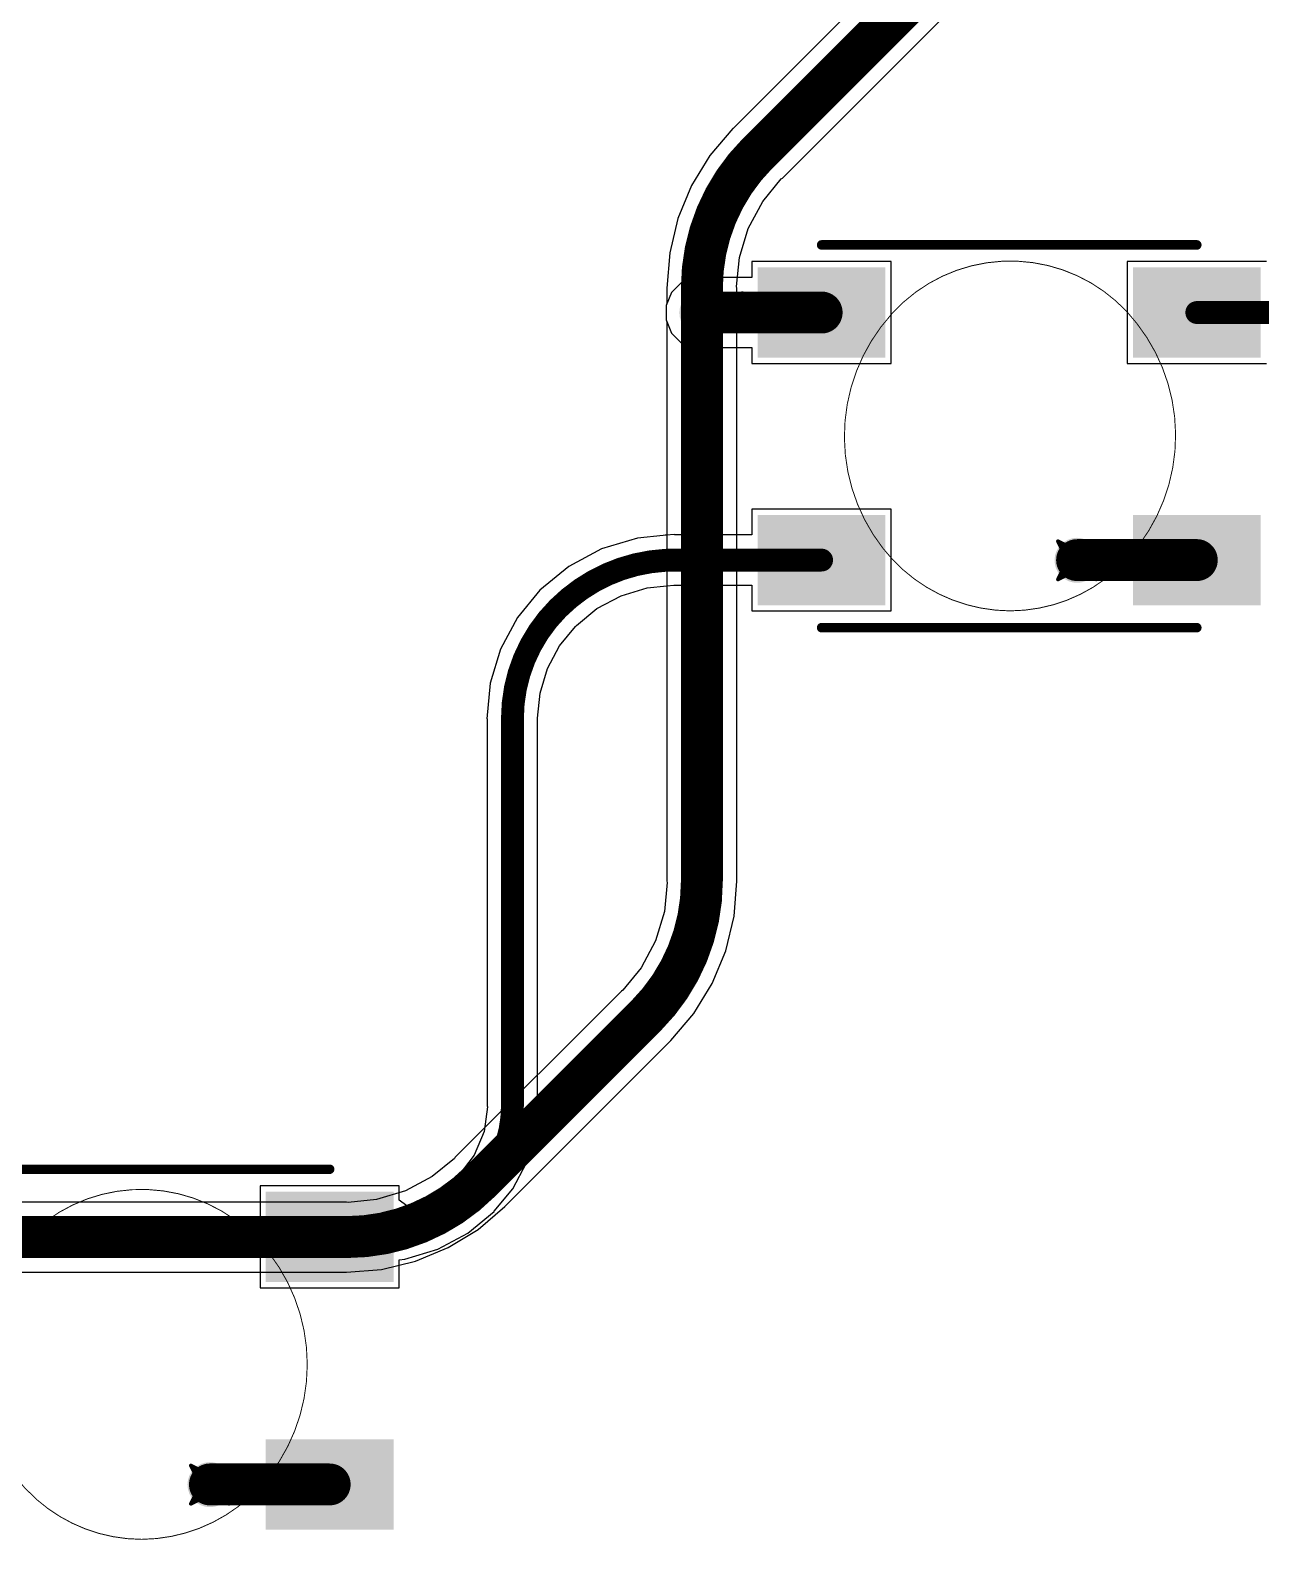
# Model space of a CAD drawing. Header units: inches. Extents: x -11 to 1110, y -7 to 455.
# Drawn here: x 616.1 to 632.5, y 239.75 to 259.88 of the extents above; entities that cross this region are included whole.
import ezdxf

# ---------------------------------------------------------------- set-up
doc = ezdxf.new("R2010")
doc.units = ezdxf.units.IN
for name, color, linetype in [('Bottom Layer', 5, 'Continuous'), ('Drill Drawing', 1, 'Continuous'), ('Mechanical 7', 56, 'Continuous'), ('Top Layer', 1, 'Continuous'), ('Top Overlay', 2, 'Continuous'), ('Top Paste', 8, 'Continuous'), ('Top Solder', 216, 'Continuous'), ('Via Holes', 16, 'Continuous')]:
    doc.layers.add(name, color=color, linetype=linetype)

msp = doc.modelspace()

# ---------------------------------------------------------------- hatches: boundary and pattern name
at = {"layer": 'Bottom Layer'}
h = msp.add_hatch(color=5, dxfattribs=at)
edge = h.paths.add_edge_path()
edge.add_arc((625.054, 256.11), 0.3, 0, 360)
h = msp.add_hatch(color=5, dxfattribs=at)
edge = h.paths.add_edge_path()
edge.add_arc((630.054, 252.81), 0.3, 0, 360)
h = msp.add_hatch(color=5, dxfattribs=at)
edge = h.paths.add_edge_path()
edge.add_arc((618.498, 240.489), 0.3, 0, 360)
at = {"layer": 'Top Layer'}
for points in [[(625.9, 256.613), (627.4, 256.613), (627.4, 255.613), (625.9, 255.613)], [(632.4, 255.613), (630.9, 255.613), (630.9, 256.613), (632.4, 256.613)], [(625.9, 253.313), (627.4, 253.313), (627.4, 252.313), (625.9, 252.313)], [(630.9, 253.313), (632.4, 253.313), (632.4, 252.313), (630.9, 252.313)], [(620.843, 243.292), (619.343, 243.292), (619.343, 244.292), (620.843, 244.292)], [(619.343, 240.992), (620.843, 240.992), (620.843, 239.992), (619.343, 239.992)]]:
    msp.add_hatch(color=1, dxfattribs=at).paths.add_polyline_path(points)
h = msp.add_hatch(color=1, dxfattribs=at)
edge = h.paths.add_edge_path()
edge.add_arc((625.054, 256.11), 0.3, 0, 360)
h = msp.add_hatch(color=1, dxfattribs=at)
edge = h.paths.add_edge_path()
edge.add_arc((630.054, 252.81), 0.3, 0, 360)
h = msp.add_hatch(color=1, dxfattribs=at)
edge = h.paths.add_edge_path()
edge.add_arc((618.498, 240.489), 0.3, 0, 360)
at = {"layer": 'Top Paste'}
for points in [[(625.9, 256.613), (627.4, 256.613), (627.4, 255.613), (625.9, 255.613)], [(632.4, 255.613), (630.9, 255.613), (630.9, 256.613), (632.4, 256.613)], [(625.9, 253.313), (627.4, 253.313), (627.4, 252.313), (625.9, 252.313)], [(630.9, 253.313), (632.4, 253.313), (632.4, 252.313), (630.9, 252.313)], [(620.843, 243.292), (619.343, 243.292), (619.343, 244.292), (620.843, 244.292)], [(619.343, 240.992), (620.843, 240.992), (620.843, 239.992), (619.343, 239.992)]]:
    msp.add_hatch(color=8, dxfattribs=at).paths.add_polyline_path(points)
at = {"layer": 'Top Solder'}
for points in [[(625.798, 256.715), (627.501, 256.715), (627.501, 255.512), (625.798, 255.512)], [(632.501, 255.512), (630.798, 255.512), (630.798, 256.715), (632.501, 256.715)], [(625.798, 253.415), (627.501, 253.415), (627.501, 252.212), (625.798, 252.212)], [(630.798, 253.415), (632.501, 253.415), (632.501, 252.212), (630.798, 252.212)], [(620.945, 243.191), (619.242, 243.191), (619.242, 244.394), (620.945, 244.394)], [(619.242, 241.094), (620.945, 241.094), (620.945, 239.891), (619.242, 239.891)]]:
    msp.add_hatch(color=216, dxfattribs=at).paths.add_polyline_path(points)
at = {"layer": 'Via Holes'}
h = msp.add_hatch(color=7, dxfattribs=at)
edge = h.paths.add_edge_path()
edge.add_arc((625.054, 256.11), 0.15, 0, 360)
h = msp.add_hatch(color=7, dxfattribs=at)
edge = h.paths.add_edge_path()
edge.add_arc((630.054, 252.81), 0.15, 0, 360)
h = msp.add_hatch(color=7, dxfattribs=at)
edge = h.paths.add_edge_path()
edge.add_arc((618.498, 240.489), 0.15, 0, 360)

# ---------------------------------------------------------------- linework, layer by layer
at = {"layer": 'Bottom Layer'}
for p, q in [((632.455, 265.551), (625.469, 258.564)), ((626.128, 257.905), (633.114, 264.892)), ((625.468, 258.565), (625.162, 258.206)), ((625.469, 258.564), (625.468, 258.565)), ((625.162, 258.206), (624.915, 257.804)), ((624.915, 257.804), (624.735, 257.368)), ((625.865, 257.594), (626.11, 257.893)), ((626.11, 257.893), (626.128, 257.905)), ((625.672, 257.235), (625.865, 257.594)), ((624.735, 257.368), (624.625, 256.909)), ((625.554, 256.845), (625.672, 257.235)), ((624.625, 256.909), (624.588, 256.439)), ((625.516, 256.46), (625.554, 256.845)), ((624.588, 256.439), (624.588, 256.439)), ((624.588, 256.439), (624.588, 256.233)), ((625.52, 256.439), (625.516, 256.46)), ((625.52, 256.233), (625.52, 256.439)), ((624.588, 256.233), (624.576, 256.205)), ((624.576, 256.205), (624.576, 256.015)), ((625.532, 256.205), (625.52, 256.233)), ((625.532, 256.015), (625.532, 256.205)), ((624.576, 256.015), (624.588, 255.987)), ((624.588, 255.987), (624.588, 248.535)), ((625.52, 255.987), (625.532, 256.015)), ((625.52, 248.535), (625.52, 255.987)), ((624.592, 248.514), (624.554, 248.13)), ((624.588, 248.535), (624.592, 248.514)), ((625.484, 248.065), (625.521, 248.535)), ((625.521, 248.535), (625.52, 248.535)), ((624.554, 248.13), (624.436, 247.739)), ((625.374, 247.606), (625.484, 248.065)), ((624.436, 247.739), (624.244, 247.38)), ((625.193, 247.17), (625.374, 247.606)), ((624.244, 247.38), (623.999, 247.081)), ((624.947, 246.768), (625.193, 247.17)), ((623.981, 247.069), (621.767, 244.855)), ((623.999, 247.081), (623.981, 247.069)), ((624.64, 246.409), (624.947, 246.768)), ((622.426, 244.196), (624.64, 246.41)), ((624.64, 246.41), (624.64, 246.41)), ((624.64, 246.41), (624.64, 246.409)), ((621.755, 244.838), (621.46, 244.595)), ((621.767, 244.855), (621.755, 244.838)), ((621.46, 244.595), (621.105, 244.405)), ((620.719, 244.288), (620.338, 244.251)), ((621.105, 244.405), (620.719, 244.288)), ((620.318, 244.255), (613.691, 244.255)), ((620.338, 244.251), (620.318, 244.255)), ((622.071, 243.892), (622.427, 244.196)), ((622.427, 244.196), (622.426, 244.196)), ((621.672, 243.648), (622.071, 243.892)), ((621.239, 243.468), (621.672, 243.648)), ((613.621, 243.323), (620.318, 243.323)), ((620.318, 243.322), (620.784, 243.359)), ((620.318, 243.323), (620.318, 243.322)), ((620.784, 243.359), (621.239, 243.468))]:
    msp.add_line(p, q, dxfattribs=at)
for points in [[(625.798, 258.235, 0.559, 0.559, 0), (632.785, 265.221, 0.559, 0.559, 0)], [(625.054, 256.439, 0.559, 0.559, -0.198912), (625.798, 258.235, 0.559, 0.559, 0)], [(625.054, 256.11, 0.559, 0.559, 0), (625.054, 256.439, 0.559, 0.559, 0)], [(625.054, 248.535, 0.559, 0.559, 0), (625.054, 256.11, 0.559, 0.559, 0)], [(625.054, 248.535, 0.559, 0.559, -0.198912), (624.31, 246.739, 0.559, 0.559, 0)], [(622.097, 244.526, 0.559, 0.559, 0), (624.31, 246.739, 0.559, 0.559, 0)], [(622.097, 244.526, 0.559, 0.559, -0.198912), (620.318, 243.789, 0.559, 0.559, 0)], [(613.498, 243.789, 0.559, 0.559, 0), (620.318, 243.789, 0.559, 0.559, 0)]]:
    msp.add_lwpolyline(points, format="xyseb", dxfattribs=at)
for points in [[(625.658, 258.235, 0.279, 0.279, 1), (625.938, 258.235, 0.279, 0.279, 1)], [(625.658, 258.235, 0.279, 0.279, 1), (625.938, 258.235, 0.279, 0.279, 1)], [(624.915, 256.439, 0.279, 0.279, 1), (625.194, 256.439, 0.279, 0.279, 1)], [(624.915, 256.439, 0.279, 0.279, 1), (625.194, 256.439, 0.279, 0.279, 1)], [(624.915, 256.11, 0.279, 0.279, 1), (625.194, 256.11, 0.279, 0.279, 1)], [(624.915, 256.11, 0.279, 0.279, 1), (625.194, 256.11, 0.279, 0.279, 1)], [(624.915, 248.535, 0.279, 0.279, 1), (625.194, 248.535, 0.279, 0.279, 1)], [(624.915, 248.535, 0.279, 0.279, 1), (625.194, 248.535, 0.279, 0.279, 1)], [(624.171, 246.739, 0.279, 0.279, 1), (624.45, 246.739, 0.279, 0.279, 1)], [(624.171, 246.739, 0.279, 0.279, 1), (624.45, 246.739, 0.279, 0.279, 1)], [(621.957, 244.526, 0.279, 0.279, 1), (622.236, 244.526, 0.279, 0.279, 1)], [(621.957, 244.526, 0.279, 0.279, 1), (622.236, 244.526, 0.279, 0.279, 1)], [(620.178, 243.789, 0.279, 0.279, 1), (620.457, 243.789, 0.279, 0.279, 1)], [(620.178, 243.789, 0.279, 0.279, 1), (620.457, 243.789, 0.279, 0.279, 1)]]:
    msp.add_lwpolyline(points, format="xyseb", close=True, dxfattribs=at)
at = {"layer": 'Drill Drawing'}
for points in [[(624.8, 256.364, 0.0508, 0.0508, 0), (625.054, 256.237, 0.0508, 0.0508, 0)], [(624.8, 256.364, 0.0508, 0.0508, 0), (624.927, 256.11, 0.0508, 0.0508, 0)], [(625.054, 256.237, 0.0508, 0.0508, 0), (625.308, 256.364, 0.0508, 0.0508, 0)], [(625.181, 256.11, 0.0508, 0.0508, 0), (625.308, 256.364, 0.0508, 0.0508, 0)], [(624.8, 255.856, 0.0508, 0.0508, 0), (624.927, 256.11, 0.0508, 0.0508, 0)], [(624.8, 255.856, 0.0508, 0.0508, 0), (625.054, 255.983, 0.0508, 0.0508, 0)], [(625.054, 255.983, 0.0508, 0.0508, 0), (625.308, 255.856, 0.0508, 0.0508, 0)], [(625.181, 256.11, 0.0508, 0.0508, 0), (625.308, 255.856, 0.0508, 0.0508, 0)], [(629.8, 253.064, 0.0508, 0.0508, 0), (630.054, 252.937, 0.0508, 0.0508, 0)], [(629.8, 253.064, 0.0508, 0.0508, 0), (629.927, 252.81, 0.0508, 0.0508, 0)], [(630.054, 252.937, 0.0508, 0.0508, 0), (630.308, 253.064, 0.0508, 0.0508, 0)], [(630.181, 252.81, 0.0508, 0.0508, 0), (630.308, 253.064, 0.0508, 0.0508, 0)], [(629.8, 252.556, 0.0508, 0.0508, 0), (629.927, 252.81, 0.0508, 0.0508, 0)], [(630.181, 252.81, 0.0508, 0.0508, 0), (630.308, 252.556, 0.0508, 0.0508, 0)], [(629.8, 252.556, 0.0508, 0.0508, 0), (630.054, 252.683, 0.0508, 0.0508, 0)], [(630.054, 252.683, 0.0508, 0.0508, 0), (630.308, 252.556, 0.0508, 0.0508, 0)], [(618.244, 240.743, 0.0508, 0.0508, 0), (618.498, 240.616, 0.0508, 0.0508, 0)], [(618.244, 240.743, 0.0508, 0.0508, 0), (618.371, 240.489, 0.0508, 0.0508, 0)], [(618.498, 240.616, 0.0508, 0.0508, 0), (618.752, 240.743, 0.0508, 0.0508, 0)], [(618.625, 240.489, 0.0508, 0.0508, 0), (618.752, 240.743, 0.0508, 0.0508, 0)], [(618.244, 240.235, 0.0508, 0.0508, 0), (618.371, 240.489, 0.0508, 0.0508, 0)], [(618.625, 240.489, 0.0508, 0.0508, 0), (618.752, 240.235, 0.0508, 0.0508, 0)], [(618.244, 240.235, 0.0508, 0.0508, 0), (618.498, 240.362, 0.0508, 0.0508, 0)], [(618.498, 240.362, 0.0508, 0.0508, 0), (618.752, 240.235, 0.0508, 0.0508, 0)]]:
    msp.add_lwpolyline(points, format="xyseb", dxfattribs=at)
for points in [[(624.788, 256.364, 0.0254, 0.0254, 1), (624.813, 256.364, 0.0254, 0.0254, 1)], [(624.788, 256.364, 0.0254, 0.0254, 1), (624.813, 256.364, 0.0254, 0.0254, 1)], [(625.296, 256.364, 0.0254, 0.0254, 1), (625.321, 256.364, 0.0254, 0.0254, 1)], [(625.296, 256.364, 0.0254, 0.0254, 1), (625.321, 256.364, 0.0254, 0.0254, 1)], [(625.042, 256.237, 0.0254, 0.0254, 1), (625.067, 256.237, 0.0254, 0.0254, 1)], [(625.042, 256.237, 0.0254, 0.0254, 1), (625.067, 256.237, 0.0254, 0.0254, 1)], [(624.915, 256.11, 0.0254, 0.0254, 1), (624.94, 256.11, 0.0254, 0.0254, 1)], [(624.915, 256.11, 0.0254, 0.0254, 1), (624.94, 256.11, 0.0254, 0.0254, 1)], [(625.042, 255.983, 0.0254, 0.0254, 1), (625.067, 255.983, 0.0254, 0.0254, 1)], [(625.042, 255.983, 0.0254, 0.0254, 1), (625.067, 255.983, 0.0254, 0.0254, 1)], [(625.169, 256.11, 0.0254, 0.0254, 1), (625.194, 256.11, 0.0254, 0.0254, 1)], [(625.169, 256.11, 0.0254, 0.0254, 1), (625.194, 256.11, 0.0254, 0.0254, 1)], [(624.788, 255.856, 0.0254, 0.0254, 1), (624.813, 255.856, 0.0254, 0.0254, 1)], [(624.788, 255.856, 0.0254, 0.0254, 1), (624.813, 255.856, 0.0254, 0.0254, 1)], [(625.296, 255.856, 0.0254, 0.0254, 1), (625.321, 255.856, 0.0254, 0.0254, 1)], [(625.296, 255.856, 0.0254, 0.0254, 1), (625.321, 255.856, 0.0254, 0.0254, 1)], [(629.788, 253.064, 0.0254, 0.0254, 1), (629.813, 253.064, 0.0254, 0.0254, 1)], [(629.788, 253.064, 0.0254, 0.0254, 1), (629.813, 253.064, 0.0254, 0.0254, 1)], [(630.042, 252.937, 0.0254, 0.0254, 1), (630.067, 252.937, 0.0254, 0.0254, 1)], [(630.042, 252.937, 0.0254, 0.0254, 1), (630.067, 252.937, 0.0254, 0.0254, 1)], [(630.296, 253.064, 0.0254, 0.0254, 1), (630.321, 253.064, 0.0254, 0.0254, 1)], [(630.296, 253.064, 0.0254, 0.0254, 1), (630.321, 253.064, 0.0254, 0.0254, 1)], [(629.915, 252.81, 0.0254, 0.0254, 1), (629.94, 252.81, 0.0254, 0.0254, 1)], [(629.915, 252.81, 0.0254, 0.0254, 1), (629.94, 252.81, 0.0254, 0.0254, 1)], [(630.169, 252.81, 0.0254, 0.0254, 1), (630.194, 252.81, 0.0254, 0.0254, 1)], [(630.169, 252.81, 0.0254, 0.0254, 1), (630.194, 252.81, 0.0254, 0.0254, 1)], [(629.788, 252.556, 0.0254, 0.0254, 1), (629.813, 252.556, 0.0254, 0.0254, 1)], [(629.788, 252.556, 0.0254, 0.0254, 1), (629.813, 252.556, 0.0254, 0.0254, 1)], [(630.042, 252.683, 0.0254, 0.0254, 1), (630.067, 252.683, 0.0254, 0.0254, 1)], [(630.042, 252.683, 0.0254, 0.0254, 1), (630.067, 252.683, 0.0254, 0.0254, 1)], [(630.296, 252.556, 0.0254, 0.0254, 1), (630.321, 252.556, 0.0254, 0.0254, 1)], [(630.296, 252.556, 0.0254, 0.0254, 1), (630.321, 252.556, 0.0254, 0.0254, 1)], [(618.231, 240.743, 0.0254, 0.0254, 1), (618.257, 240.743, 0.0254, 0.0254, 1)], [(618.231, 240.743, 0.0254, 0.0254, 1), (618.257, 240.743, 0.0254, 0.0254, 1)], [(618.739, 240.743, 0.0254, 0.0254, 1), (618.765, 240.743, 0.0254, 0.0254, 1)], [(618.739, 240.743, 0.0254, 0.0254, 1), (618.765, 240.743, 0.0254, 0.0254, 1)], [(618.358, 240.489, 0.0254, 0.0254, 1), (618.384, 240.489, 0.0254, 0.0254, 1)], [(618.358, 240.489, 0.0254, 0.0254, 1), (618.384, 240.489, 0.0254, 0.0254, 1)], [(618.485, 240.616, 0.0254, 0.0254, 1), (618.511, 240.616, 0.0254, 0.0254, 1)], [(618.485, 240.616, 0.0254, 0.0254, 1), (618.511, 240.616, 0.0254, 0.0254, 1)], [(618.612, 240.489, 0.0254, 0.0254, 1), (618.638, 240.489, 0.0254, 0.0254, 1)], [(618.612, 240.489, 0.0254, 0.0254, 1), (618.638, 240.489, 0.0254, 0.0254, 1)], [(618.485, 240.362, 0.0254, 0.0254, 1), (618.511, 240.362, 0.0254, 0.0254, 1)], [(618.485, 240.362, 0.0254, 0.0254, 1), (618.511, 240.362, 0.0254, 0.0254, 1)], [(618.231, 240.235, 0.0254, 0.0254, 1), (618.257, 240.235, 0.0254, 0.0254, 1)], [(618.231, 240.235, 0.0254, 0.0254, 1), (618.257, 240.235, 0.0254, 0.0254, 1)], [(618.739, 240.235, 0.0254, 0.0254, 1), (618.765, 240.235, 0.0254, 0.0254, 1)], [(618.739, 240.235, 0.0254, 0.0254, 1), (618.765, 240.235, 0.0254, 0.0254, 1)]]:
    msp.add_lwpolyline(points, format="xyseb", close=True, dxfattribs=at)
at = {"layer": 'Mechanical 7'}
for points in [[(627.745, 256.255, 0.0127, 0.0127, -0.437753), (630.853, 255.965, 0.0127, 0.0127, 0)], [(627.467, 252.971, 0.0127, 0.0127, -0.392106), (627.745, 256.255, 0.0127, 0.0127, 0)], [(630.853, 255.965, 0.0127, 0.0127, -0.392685), (630.576, 252.681, 0.0127, 0.0127, 0)], [(629.163, 252.136, 0.0127, 0.0127, -0.230265), (627.467, 252.971, 0.0127, 0.0127, 0)], [(630.576, 252.681, 0.0127, 0.0127, -0.18407), (629.163, 252.136, 0.0127, 0.0127, 0)], [(615.88, 243.568, 0.0127, 0.0127, -0.437955), (618.986, 243.897, 0.0127, 0.0127, 0)], [(618.986, 243.897, 0.0127, 0.0127, -0.392567), (619.294, 240.616, 0.0127, 0.0127, 0)], [(616.189, 240.29, 0.0127, 0.0127, -0.392714), (615.88, 243.568, 0.0127, 0.0127, 0)], [(619.294, 240.616, 0.0127, 0.0127, -0.233032), (617.587, 239.76, 0.0127, 0.0127, 0)], [(617.587, 239.76, 0.0127, 0.0127, -0.181449), (616.189, 240.29, 0.0127, 0.0127, 0)]]:
    msp.add_lwpolyline(points, format="xyseb", dxfattribs=at)
for points in [[(627.742, 256.255, 0.00635, 0.00635, 1), (627.748, 256.255, 0.00635, 0.00635, 1)], [(627.742, 256.255, 0.00635, 0.00635, 1), (627.748, 256.255, 0.00635, 0.00635, 1)], [(630.85, 255.965, 0.00635, 0.00635, 1), (630.856, 255.965, 0.00635, 0.00635, 1)], [(630.85, 255.965, 0.00635, 0.00635, 1), (630.856, 255.965, 0.00635, 0.00635, 1)], [(627.464, 252.971, 0.00635, 0.00635, 1), (627.471, 252.971, 0.00635, 0.00635, 1)], [(627.464, 252.971, 0.00635, 0.00635, 1), (627.471, 252.971, 0.00635, 0.00635, 1)], [(630.573, 252.681, 0.00635, 0.00635, 1), (630.579, 252.681, 0.00635, 0.00635, 1)], [(630.573, 252.681, 0.00635, 0.00635, 1), (630.579, 252.681, 0.00635, 0.00635, 1)], [(629.16, 252.136, 0.00635, 0.00635, 1), (629.166, 252.136, 0.00635, 0.00635, 1)], [(629.16, 252.136, 0.00635, 0.00635, 1), (629.166, 252.136, 0.00635, 0.00635, 1)], [(618.982, 243.897, 0.00635, 0.00635, 1), (618.989, 243.897, 0.00635, 0.00635, 1)], [(618.982, 243.897, 0.00635, 0.00635, 1), (618.989, 243.897, 0.00635, 0.00635, 1)], [(619.291, 240.616, 0.00635, 0.00635, 1), (619.297, 240.616, 0.00635, 0.00635, 1)], [(619.291, 240.616, 0.00635, 0.00635, 1), (619.297, 240.616, 0.00635, 0.00635, 1)], [(616.186, 240.29, 0.00635, 0.00635, 1), (616.192, 240.29, 0.00635, 0.00635, 1)], [(616.186, 240.29, 0.00635, 0.00635, 1), (616.192, 240.29, 0.00635, 0.00635, 1)], [(617.584, 239.76, 0.00635, 0.00635, 1), (617.59, 239.76, 0.00635, 0.00635, 1)], [(617.584, 239.76, 0.00635, 0.00635, 1), (617.59, 239.76, 0.00635, 0.00635, 1)]]:
    msp.add_lwpolyline(points, format="xyseb", close=True, dxfattribs=at)
at = {"layer": 'Top Layer'}
for p, q in [((627.578, 256.791), (625.722, 256.791)), ((625.722, 256.791), (625.722, 256.579)), ((627.578, 255.435), (627.578, 256.791)), ((632.578, 256.791), (630.722, 256.791)), ((630.722, 256.791), (630.722, 255.435)), ((624.959, 256.588), (624.784, 256.515)), ((625.149, 256.588), (624.959, 256.588)), ((625.169, 256.579), (625.149, 256.588)), ((625.722, 256.579), (625.169, 256.579)), ((624.649, 256.381), (624.576, 256.205)), ((624.784, 256.515), (624.649, 256.381)), ((624.576, 256.205), (624.576, 256.015)), ((624.576, 256.015), (624.649, 255.839)), ((624.649, 255.839), (624.784, 255.705)), ((624.784, 255.705), (624.959, 255.632)), ((624.959, 255.632), (625.149, 255.632)), ((625.149, 255.632), (625.186, 255.647)), ((625.186, 255.647), (625.722, 255.647)), ((625.722, 255.647), (625.722, 255.435)), ((625.722, 255.435), (627.578, 255.435)), ((630.722, 255.435), (632.578, 255.435)), ((627.578, 253.491), (625.722, 253.491)), ((625.722, 253.491), (625.722, 253.15)), ((627.578, 252.135), (627.578, 253.491)), ((624.538, 253.141), (624.194, 253.107)), ((624.566, 253.147), (624.538, 253.141)), ((624.576, 253.145), (624.566, 253.147)), ((624.688, 253.156), (624.576, 253.145)), ((624.688, 253.15), (624.688, 253.156)), ((625.722, 253.15), (624.688, 253.15)), ((623.718, 252.963), (623.28, 252.729)), ((624.194, 253.107), (623.718, 252.963)), ((623.28, 252.729), (622.896, 252.413)), ((622.896, 252.413), (622.595, 252.046)), ((622.896, 252.413), (622.896, 252.413)), ((623.656, 252.166), (623.977, 252.338)), ((623.977, 252.338), (624.326, 252.444)), ((624.326, 252.444), (624.585, 252.469)), ((624.585, 252.469), (624.679, 252.478)), ((624.679, 252.478), (624.688, 252.477)), ((624.688, 252.477), (625.722, 252.477)), ((625.722, 252.477), (625.722, 252.135)), ((623.381, 251.941), (623.656, 252.166)), ((625.722, 252.135), (627.578, 252.135)), ((622.595, 252.046), (622.371, 251.627)), ((623.376, 251.933), (623.381, 251.941)), ((623.157, 251.67), (623.37, 251.929)), ((623.37, 251.929), (623.376, 251.933)), ((622.371, 251.627), (622.233, 251.172)), ((622.996, 251.368), (623.157, 251.67)), ((622.897, 251.04), (622.996, 251.368)), ((622.233, 251.172), (622.187, 250.699)), ((622.864, 250.707), (622.897, 251.04)), ((622.187, 250.699), (622.192, 250.699)), ((622.192, 250.699), (622.192, 245.539)), ((622.865, 250.699), (622.864, 250.707)), ((622.865, 245.539), (622.865, 250.699)), ((622.195, 245.523), (622.152, 245.198)), ((622.192, 245.539), (622.195, 245.523)), ((622.83, 245.151), (622.868, 245.539)), ((622.868, 245.539), (622.865, 245.539)), ((622.152, 245.198), (622.021, 244.88)), ((622.717, 244.778), (622.83, 245.151)), ((622.021, 244.88), (621.821, 244.62)), ((622.533, 244.434), (622.717, 244.778)), ((621.805, 244.607), (621.559, 244.405)), ((621.808, 244.611), (621.805, 244.607)), ((621.821, 244.62), (621.808, 244.611)), ((621.021, 244.47), (619.166, 244.47)), ((619.166, 244.47), (619.166, 243.114)), ((621.021, 244.283), (621.021, 244.47)), ((621.559, 244.405), (621.274, 244.253)), ((622.286, 244.133), (622.533, 244.434)), ((621.123, 244.207), (621.021, 244.283)), ((621.274, 244.253), (621.123, 244.207)), ((621.935, 243.843), (622.287, 244.132)), ((622.287, 244.132), (622.286, 244.133)), ((621.533, 243.628), (621.935, 243.843)), ((621.021, 243.488), (621.097, 243.496)), ((621.021, 243.114), (621.021, 243.488)), ((621.097, 243.496), (621.533, 243.628)), ((619.166, 243.114), (621.021, 243.114))]:
    msp.add_line(p, q, dxfattribs=at)
for points in [[(625.054, 256.113, 0.559, 0.559, 0), (626.65, 256.113, 0.559, 0.559, 0)], [(631.65, 256.113, 0.305, 0.305, 0), (634.69, 256.113, 0.305, 0.305, 0)], [(623.138, 252.171, 0.305, 0.305, -0.184494), (624.566, 252.81, 0.305, 0.305, 0)], [(624.566, 252.81, 0.305, 0.305, -0.013908), (624.688, 252.813, 0.305, 0.305, 0)], [(624.688, 252.813, 0.305, 0.305, 0), (626.65, 252.813, 0.305, 0.305, 0)], [(630.054, 252.813, 0.559, 0.559, 0), (631.65, 252.813, 0.559, 0.559, 0)], [(622.529, 250.699, 0.305, 0.305, -0.198912), (623.138, 252.171, 0.305, 0.305, 0)], [(622.529, 245.539, 0.305, 0.305, 0), (622.529, 250.699, 0.305, 0.305, 0)], [(622.529, 245.539, 0.305, 0.305, -0.198912), (622.046, 244.373, 0.305, 0.305, 0)], [(622.046, 244.373, 0.305, 0.305, -0.198912), (620.643, 243.792, 0.305, 0.305, 0)], [(620.093, 243.792, 0.305, 0.305, 0), (620.643, 243.792, 0.305, 0.305, 0)], [(618.498, 240.492, 0.559, 0.559, 0), (620.093, 240.492, 0.559, 0.559, 0)]]:
    msp.add_lwpolyline(points, format="xyseb", dxfattribs=at)
for points in [[(624.915, 256.113, 0.279, 0.279, 1), (625.194, 256.113, 0.279, 0.279, 1)], [(626.51, 256.113, 0.279, 0.279, 1), (626.79, 256.113, 0.279, 0.279, 1)], [(631.574, 256.113, 0.152, 0.152, 1), (631.726, 256.113, 0.152, 0.152, 1)], [(624.49, 252.81, 0.152, 0.152, 1), (624.643, 252.81, 0.152, 0.152, 1)], [(624.49, 252.81, 0.152, 0.152, 1), (624.643, 252.81, 0.152, 0.152, 1)], [(624.612, 252.813, 0.152, 0.152, 1), (624.764, 252.813, 0.152, 0.152, 1)], [(624.612, 252.813, 0.152, 0.152, 1), (624.764, 252.813, 0.152, 0.152, 1)], [(626.574, 252.813, 0.152, 0.152, 1), (626.726, 252.813, 0.152, 0.152, 1)], [(629.915, 252.813, 0.279, 0.279, 1), (630.194, 252.813, 0.279, 0.279, 1)], [(631.51, 252.813, 0.279, 0.279, 1), (631.79, 252.813, 0.279, 0.279, 1)], [(623.062, 252.171, 0.152, 0.152, 1), (623.214, 252.171, 0.152, 0.152, 1)], [(623.062, 252.171, 0.152, 0.152, 1), (623.214, 252.171, 0.152, 0.152, 1)], [(622.452, 250.699, 0.152, 0.152, 1), (622.605, 250.699, 0.152, 0.152, 1)], [(622.452, 250.699, 0.152, 0.152, 1), (622.605, 250.699, 0.152, 0.152, 1)], [(622.452, 245.539, 0.152, 0.152, 1), (622.605, 245.539, 0.152, 0.152, 1)], [(622.452, 245.539, 0.152, 0.152, 1), (622.605, 245.539, 0.152, 0.152, 1)], [(621.97, 244.373, 0.152, 0.152, 1), (622.122, 244.373, 0.152, 0.152, 1)], [(621.97, 244.373, 0.152, 0.152, 1), (622.122, 244.373, 0.152, 0.152, 1)], [(620.017, 243.792, 0.152, 0.152, 1), (620.17, 243.792, 0.152, 0.152, 1)], [(620.567, 243.792, 0.152, 0.152, 1), (620.719, 243.792, 0.152, 0.152, 1)], [(620.567, 243.792, 0.152, 0.152, 1), (620.719, 243.792, 0.152, 0.152, 1)], [(618.358, 240.492, 0.279, 0.279, 1), (618.638, 240.492, 0.279, 0.279, 1)], [(619.954, 240.492, 0.279, 0.279, 1), (620.233, 240.492, 0.279, 0.279, 1)]]:
    msp.add_lwpolyline(points, format="xyseb", close=True, dxfattribs=at)
at = {"layer": 'Top Overlay'}
for points in [[(626.65, 257.014, 0.127, 0.127, 0), (631.65, 257.014, 0.127, 0.127, 0)], [(625.594, 256.013, 0.254, 0.254, 0), (625.594, 256.267, 0.254, 0.254, 0)], [(625.594, 256.267, 0.254, 0.254, 0), (625.721, 256.14, 0.254, 0.254, 0)], [(625.594, 256.013, 0.254, 0.254, 0), (625.721, 256.14, 0.254, 0.254, 0)], [(626.65, 251.912, 0.127, 0.127, 0), (631.65, 251.912, 0.127, 0.127, 0)], [(615.093, 244.693, 0.127, 0.127, 0), (620.093, 244.693, 0.127, 0.127, 0)]]:
    msp.add_lwpolyline(points, format="xyseb", dxfattribs=at)
for points in [[(626.618, 257.014, 0.0635, 0.0635, 1), (626.682, 257.014, 0.0635, 0.0635, 1)], [(631.618, 257.014, 0.0635, 0.0635, 1), (631.682, 257.014, 0.0635, 0.0635, 1)], [(625.53, 256.267, 0.127, 0.127, 1), (625.657, 256.267, 0.127, 0.127, 1)], [(625.53, 256.267, 0.127, 0.127, 1), (625.657, 256.267, 0.127, 0.127, 1)], [(625.657, 256.14, 0.127, 0.127, 1), (625.784, 256.14, 0.127, 0.127, 1)], [(625.657, 256.14, 0.127, 0.127, 1), (625.784, 256.14, 0.127, 0.127, 1)], [(625.53, 256.013, 0.127, 0.127, 1), (625.657, 256.013, 0.127, 0.127, 1)], [(625.53, 256.013, 0.127, 0.127, 1), (625.657, 256.013, 0.127, 0.127, 1)], [(626.618, 251.912, 0.0635, 0.0635, 1), (626.682, 251.912, 0.0635, 0.0635, 1)], [(631.618, 251.912, 0.0635, 0.0635, 1), (631.682, 251.912, 0.0635, 0.0635, 1)], [(620.062, 244.693, 0.0635, 0.0635, 1), (620.125, 244.693, 0.0635, 0.0635, 1)]]:
    msp.add_lwpolyline(points, format="xyseb", close=True, dxfattribs=at)

doc.saveas('drawing.dxf')
